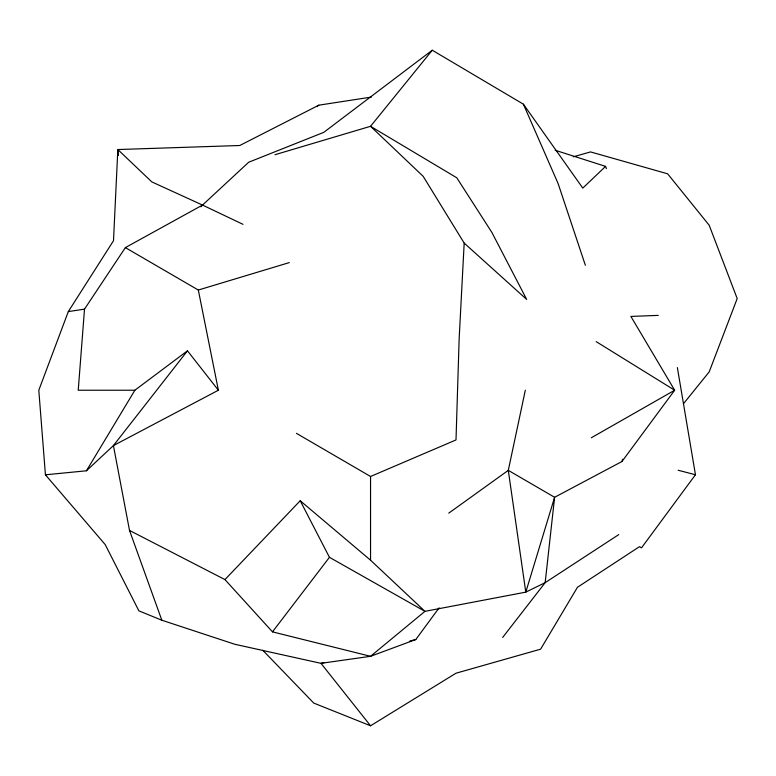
<?xml version="1.0" encoding="UTF-8"?>
<svg xmlns="http://www.w3.org/2000/svg" width="776" height="776" viewBox="0 0 776 776"><rect width="100%" height="100%" fill="white"/><g stroke="black" fill="none" stroke-linecap="round" stroke-linejoin="round"><path stroke-width="1.16" d="M274.976 154.715L370.55 126.304L423.172 176.327L464.184 243.101L459.159 338.685L456.007 439.934L370.55 476.483L296.432 433.338M606.415 168.625L605.59 166.384L582.786 188.102L523.402 104.197L432.261 50.217L323.747 132.366L248.708 162.223L202.517 205.068L125.363 247.612L84.516 309.129L78.231 390.231L134.869 390.231L187.472 350.81L218.386 390.231L113.412 445.599L86.437 470.79L45.425 474.805L38.8 390.231L68.307 311.603L113.5 240.706L117.836 149.545L239.774 145.5L318.82 105.177L371.442 97.068M525.323 390.231L508.29 470.353L525.788 592.137L424.947 611.342L370.55 656.312L320.983 663.335L234.798 644.264L161.835 620.218L138.894 610.857L105.197 544.577L45.425 474.805M618.753 534.606L545.169 582.65L525.788 592.137L554.607 497.29L621.954 461.516L622.643 459.208M86.437 470.79L134.869 390.231M187.472 350.81L113.412 445.599L129.514 530.435L224.962 579.594L272.483 631.858L370.55 656.312L415.8 639.531L439.119 607.831M677.37 367.591L695.461 474.747L641.51 547.846L639.482 546.663L577.451 587.287L540.6 649.182L455.968 673.219L370.55 725.783L313.766 703.095L262.773 650.249M621.954 461.516L674.664 390.231L630.878 316.414L658.281 315.386M272.483 631.858L329.451 557.313L300.215 500.743L224.962 579.594M502.664 637.445L545.169 582.65L554.607 497.29L508.29 470.353L448.77 513.14M683.51 403.685L709.186 371.898L737.2 298.566L709.186 225.234L667.641 173.814L590.536 151.912L573.28 156.81M432.261 50.217L370.55 126.304L456.773 177.772L491.877 232.431L526.671 299.42L464.184 243.101M200.877 206.804L202.517 205.068L243.014 224.342M316.88 106.593L318.82 105.177M591.322 437.771L674.664 390.231L596.191 341.644M125.363 247.612L198.316 290.04L289.322 262.589M324.494 662.452L320.983 663.335L370.55 725.783M409.941 640.995L415.8 639.531M68.307 311.603L84.516 309.129M678.175 470.256L695.461 474.747M555.16 150.253L605.59 166.384M202.517 205.068L151.815 181.904L117.836 149.545L118.291 155.52M329.451 557.313L424.947 611.342L370.55 560.204L300.215 500.743M523.402 104.197L558.109 183.553L585.366 265.276M129.514 530.435L161.835 620.218M198.316 290.04L218.386 390.231M370.55 476.483L370.55 560.204"/></g></svg>
